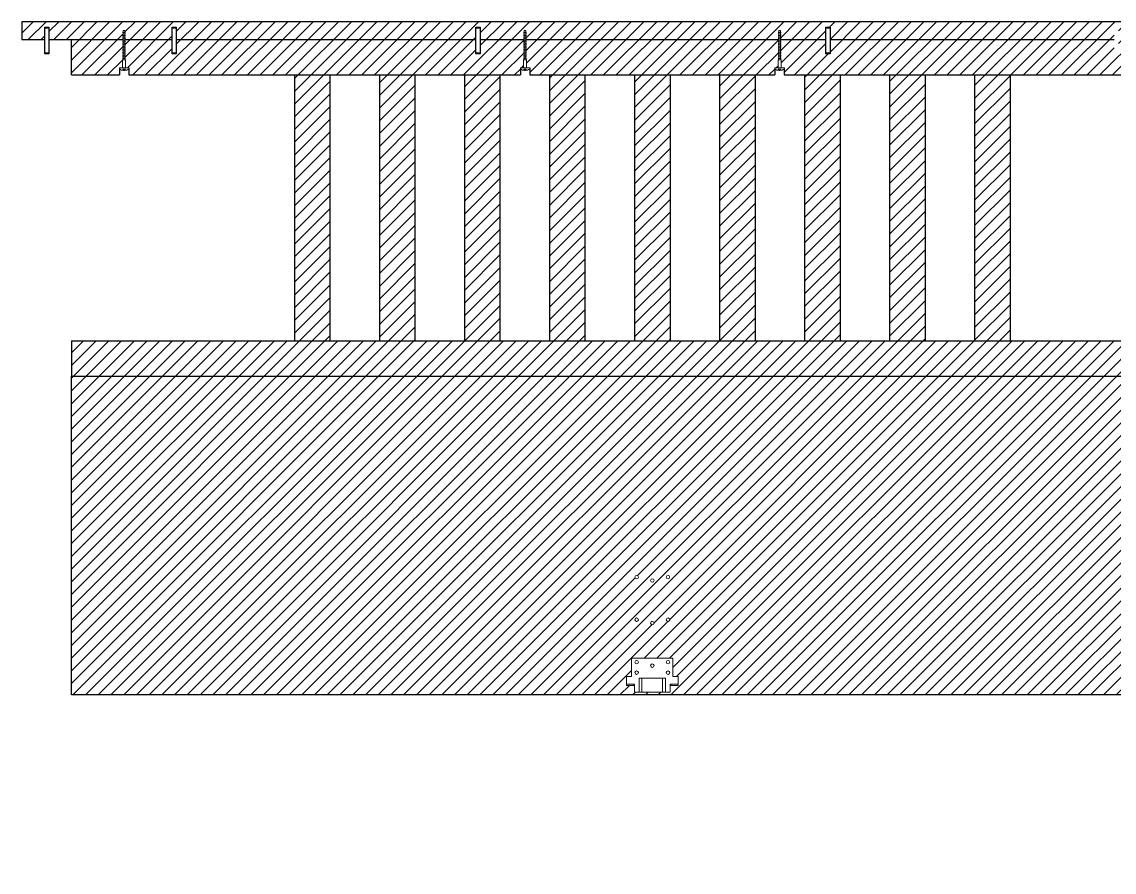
# Model space of a CAD drawing. Header units: millimetres. Extents: x -1075 to 24338, y -11868 to 7393.
# Drawn here: x -1075 to 467, y -11868 to -10668 of the extents above; entities that cross this region are included whole.
import ezdxf

# ---------------------------------------------------------------- set-up
doc = ezdxf.new("R2010")
doc.units = ezdxf.units.MM
doc.linetypes.add('DASHED', pattern=[0.75, 0.5, -0.25])
doc.layers.add('A-DETL-MCUT1', color=7, linetype='Continuous', lineweight=18)
doc.layers.add('A-SECT-MCUT', color=7, linetype='Continuous', lineweight=25)

msp = doc.modelspace()

# ---------------------------------------------------------------- hatches: boundary and pattern name
at = {"layer": 'A-SECT-MCUT', "true_color": 0x636466}
h = msp.add_hatch(dxfattribs=at)
h.set_pattern_fill('ANSI31', color=251, scale=4)
h.paths.add_polyline_path([(634.9, -11140.8), (615.9, -11140.8), (615.9, -11134.8), (634.9, -11134.8), (634.9, -11117.8), (-1005.1, -11117.8), (-1005.1, -11167.8), (634.9, -11167.8)])
h.paths.add_polyline_path([(684.9, -10692.8), (672.6, -10692.8), (672.6, -10713.1), (666.6, -10713.1), (666.6, -10711.6), (666.6, -10711.6), (666.6, -10692.8), (634.9, -10692.8), (634.9, -10704.8), (653.9, -10704.8), (653.9, -10710.8), (634.9, -10710.8), (634.9, -10727.7), (637.4, -10727.7), (637.8, -10726.5), (641.5, -10726.5), (641.2, -10727.7), (643, -10727.7), (643.4, -10726.5), (647.1, -10726.5), (646.7, -10727.7), (648.6, -10727.7), (649, -10726.5), (652.9, -10726.5), (652.9, -10731.2), (649.5, -10731.2), (649.1, -10732.5), (645.4, -10732.5), (645.4, -10732.5), (641.6, -10732.5), (642, -10731.2), (640.1, -10731.2), (639.8, -10732.5), (636, -10732.5), (636.4, -10731.2), (634.9, -10731.2), (634.9, -10734.7), (634.9, -11134.8), (653.9, -11134.8), (653.9, -11140.8), (634.9, -11140.8), (634.9, -11167.8), (634.9, -11209.8), (653.9, -11209.8), (653.9, -11215.8), (634.9, -11215.8), (634.9, -11369.8), (653.9, -11369.8), (653.9, -11375.8), (634.9, -11375.8), (634.9, -11519.8), (653.9, -11519.8), (653.9, -11525.8), (634.9, -11525.8), (634.9, -11867.8), (684.9, -11867.8)])
h.paths.add_polyline_path([(-6.7, -10692.8), (-363.5, -10692.8), (-363.5, -10695.9), (-363.5, -10719.5), (-362.8, -10721.5), (-362.8, -10732.5), (-358.2, -10732.5), (-358.2, -10742.8), (-12, -10742.8), (-12, -10732.5), (-7.4, -10732.5), (-7.4, -10719.3), (-6.7, -10719.4)])
h.paths.add_polyline_path([(-366.8, -10721.5), (-366.1, -10719.5), (-366.1, -10692.8), (-428, -10692.8), (-428, -10711.6), (-428.1, -10713.1), (-434, -10713.1), (-434, -10711.6), (-434, -10711.6), (-434, -10692.8), (-857.1, -10692.8), (-857.1, -10711.6), (-857.1, -10713.1), (-863.1, -10713.1), (-863.1, -10711.6), (-863.1, -10711.6), (-863.1, -10692.8), (-929.5, -10692.8), (-929.5, -10695.9), (-929.5, -10719.5), (-928.8, -10721.5), (-928.8, -10732.5), (-924.3, -10732.5), (-924.3, -10742.8), (-371.2, -10742.8), (-371.2, -10732.5), (-366.8, -10732.5)])
h.paths.add_polyline_path([(-932.2, -10719.5), (-932.2, -10692.8), (-1005.1, -10692.8), (-1005.1, -10742.8), (-937.3, -10742.8), (-937.3, -10732.5), (-932.8, -10732.5), (-932.8, -10721.5)])
h.paths.add_polyline_path([(-932.2, -10685.1), (-932.2, -10680.1), (-929.5, -10680.1), (-929.5, -10684.9), (-929.5, -10692.8), (-863.1, -10692.8), (-863.1, -10676.6), (-863.1, -10675.1), (-857.1, -10675.1), (-857.1, -10676.6), (-857.1, -10676.6), (-857.1, -10692.8), (-434, -10692.8), (-434, -10676.6), (-434, -10675.1), (-428.1, -10675.1), (-428.1, -10676.6), (-428, -10676.6), (-428, -10692.8), (-366.1, -10692.8), (-366.1, -10685.1), (-366.1, -10680.1), (-363.5, -10680.1), (-363.5, -10684.9), (-363.5, -10692.8), (-6.7, -10692.8), (-6.7, -10684.9), (-6.7, -10680.1), (-4.1, -10680.1), (-4.1, -10685.1), (-4.1, -10692.8), (59.8, -10692.8), (59.8, -10676.6), (59.9, -10675.1), (65.8, -10675.1), (65.8, -10676.6), (65.8, -10676.6), (65.8, -10692.8), (466.9, -10692.8), (466.9, -10676.6), (466.9, -10675.1), (472.9, -10675.1), (472.9, -10676.6), (472.9, -10676.6), (472.9, -10692.8), (537.8, -10692.8), (537.8, -10685.1), (537.8, -10680.1), (540.5, -10680.1), (540.5, -10684.9), (540.5, -10692.8), (666.6, -10692.8), (666.6, -10676.6), (666.6, -10675.1), (672.6, -10675.1), (672.6, -10692.8), (684.9, -10692.8), (704.9, -10692.8), (704.9, -10667.8), (-1075.1, -10667.8), (-1075.1, -10692.8), (-1042.8, -10692.8), (-1042.8, -10676.6), (-1042.8, -10675.1), (-1036.8, -10675.1), (-1036.8, -10676.6), (-1036.8, -10676.6), (-1036.8, -10692.8), (-932.2, -10692.8)])
h.paths.add_polyline_path([(537.8, -10692.8), (472.9, -10692.8), (472.9, -10713.1), (466.9, -10713.1), (466.9, -10711.6), (466.9, -10711.6), (466.9, -10692.8), (65.8, -10692.8), (65.8, -10713.1), (59.9, -10713.1), (59.9, -10711.6), (59.8, -10711.6), (59.8, -10692.8), (-4.1, -10692.8), (-4.1, -10695.9), (-4.1, -10719.5), (-3.4, -10721.5), (-3.4, -10732.5), (1, -10732.5), (1, -10742.8), (532.7, -10742.8), (532.7, -10732.5), (537.2, -10732.5), (537.2, -10721.5), (537.8, -10719.5)])
h.paths.add_polyline_path([(634.9, -10710.8), (615.9, -10710.8), (615.9, -10704.8), (634.9, -10704.8), (634.9, -10692.8), (540.5, -10692.8), (540.5, -10695.9), (540.5, -10719.5), (541.2, -10721.5), (541.2, -10732.5), (545.7, -10732.5), (545.7, -10742.8), (576.9, -10742.8), (576.9, -10734), (576.9, -10724.2), (596.5, -10724.2), (634.9, -10724.2)])
h.paths.add_polyline_path([(319.9, -10742.8), (269.9, -10742.8), (269.9, -11117.8), (319.9, -11117.8)])
h.paths.add_polyline_path([(199.9, -10742.8), (149.9, -10742.8), (149.9, -11117.8), (199.9, -11117.8)])
h.paths.add_polyline_path([(79.9, -10742.8), (29.9, -10742.8), (29.9, -11117.8), (79.9, -11117.8)])
h.paths.add_polyline_path([(-40.1, -10742.8), (-90.1, -10742.8), (-90.1, -11117.8), (-40.1, -11117.8)])
h.paths.add_polyline_path([(-160.1, -10742.8), (-210.1, -10742.8), (-210.1, -11117.8), (-160.1, -11117.8)])
h.paths.add_polyline_path([(-280.1, -10742.8), (-330.1, -10742.8), (-330.1, -11117.8), (-280.1, -11117.8)])
h.paths.add_polyline_path([(-400.1, -10742.8), (-450.1, -10742.8), (-450.1, -11117.8), (-400.1, -11117.8)])
h.paths.add_polyline_path([(-520.1, -10742.8), (-570.1, -10742.8), (-570.1, -11117.8), (-520.1, -11117.8)])
h.paths.add_polyline_path([(-640.1, -10742.8), (-690.1, -10742.8), (-690.1, -11117.8), (-640.1, -11117.8)])
h.paths.add_polyline_path([(634.9, -11375.8), (615.9, -11375.8), (615.9, -11369.8), (634.9, -11369.8), (634.9, -11328.1), (595, -11328.1, -0.750297), (576.9, -11322.8, -0.751446), (595, -11317.6), (634.9, -11317.6), (634.9, -11215.8), (615.9, -11215.8), (615.9, -11209.8), (634.9, -11209.8), (634.9, -11167.8), (-1005.1, -11167.8), (-1005.1, -11617.8), (634.9, -11617.8), (634.9, -11580.6, 0.437601), (630.6, -11576.9, 0.932839), (630.4, -11573.9), (606.4, -11573.1, -1), (606.4, -11570.1), (595, -11570.1, -0.141914), (596.5, -11575.4, -1), (576.9, -11575.4, -0.751446), (595, -11570.1), (634.9, -11570.1), (634.9, -11525.8), (615.9, -11525.8), (615.9, -11519.8), (634.9, -11519.8), (634.9, -11478.1), (595, -11478.1, -0.750297), (576.9, -11472.8, -0.751446), (595, -11467.6), (634.9, -11467.6)])
h.paths.add_polyline_path([(630.4, -11577.6, -0.267949), (631.7, -11578.4), (605.1, -11578.4, -0.267949), (606.4, -11577.6), (606.4, -11576.9)], flags=16)
h.paths.add_polyline_path([(-165.4, -11451.5, -1), (-160.4, -11451.5, -1)], flags=16)
h.paths.add_polyline_path([(-165.4, -11511.5, -1), (-160.4, -11511.5, -1)], flags=16)
h.paths.add_polyline_path([(-155.9, -11565.8), (-155.9, -11591.9), (-148.6, -11591.9), (-148.6, -11604.4), (-160.1, -11604.4), (-160.1, -11613.9), (-210.1, -11613.9), (-210.1, -11604.4), (-221.6, -11604.4), (-221.6, -11591.9), (-214.3, -11591.9), (-214.3, -11565.8)], flags=16)
h.paths.add_polyline_path([(-187.6, -11456.3, -1), (-182.6, -11456.3, -1)], flags=16)
h.paths.add_polyline_path([(-165.4, -11571.5, -1), (-160.4, -11571.5, -1)], flags=0)
h.paths.add_polyline_path([(-165.4, -11586.2, -1), (-160.4, -11586.2, -1)], flags=0)
h.paths.add_polyline_path([(-187.6, -11516.3, -1), (-182.6, -11516.3, -1)], flags=16)
h.paths.add_polyline_path([(-209.7, -11451.5, -1), (-204.7, -11451.5, -1)], flags=16)
h.paths.add_polyline_path([(-187.6, -11576.3, -1), (-182.6, -11576.3, -1)], flags=0)
h.paths.add_polyline_path([(-209.7, -11511.5, -1), (-204.7, -11511.5, -1)], flags=16)
h.paths.add_polyline_path([(-209.7, -11571.5, -1), (-204.7, -11571.5, -1)], flags=0)
h.paths.add_polyline_path([(-209.7, -11586.2, -1), (-204.7, -11586.2, -1)], flags=0)

# ---------------------------------------------------------------- linework, layer by layer
at = {"layer": 'A-DETL-MCUT1'}
for p, q in [((-1042.8, -10676.6, 412.9), (-1041.3, -10675.1, 412.9)), ((-1036.8, -10676.6, 412.9), (-1042.8, -10676.6, 412.9)), ((-1042.8, -10711.6, 412.9), (-1042.8, -10676.6, 412.9)), ((-1038.3, -10675.1, 412.9), (-1041.3, -10675.1, 412.9)), ((-1036.8, -10676.6, 412.9), (-1038.3, -10675.1, 412.9)), ((-1036.8, -10711.6, 412.9), (-1036.8, -10676.6, 412.9)), ((-932.8, -10683, 412.9), (-928.8, -10682.8, 412.9)), ((-932.8, -10685.1, 412.9), (-928.8, -10684.9, 412.9)), ((-932.8, -10685.1, 412.9), (-928.8, -10684.9, 412.9)), ((-932.2, -10685.1, 412.9), (-932.2, -10680.1, 412.9)), ((-929.5, -10680.1, 412.9), (-932.2, -10680.1, 412.9)), ((-932.2, -10695.9, 412.9), (-932.2, -10685.1, 412.9)), ((-929.5, -10684.9, 412.9), (-929.5, -10680.1, 412.9)), ((-929.5, -10695.9, 412.9), (-929.5, -10684.9, 412.9)), ((-863.1, -10676.6, 412.9), (-861.6, -10675.1, 412.9)), ((-857.1, -10676.6, 412.9), (-863.1, -10676.6, 412.9)), ((-863.1, -10711.6, 412.9), (-863.1, -10676.6, 412.9)), ((-858.6, -10675.1, 412.9), (-861.6, -10675.1, 412.9)), ((-857.1, -10676.6, 412.9), (-858.6, -10675.1, 412.9)), ((-857.1, -10711.6, 412.9), (-857.1, -10676.6, 412.9)), ((-434, -10676.6, 412.9), (-432.5, -10675.1, 412.9)), ((-428, -10676.6, 412.9), (-434, -10676.6, 412.9)), ((-434, -10711.6, 412.9), (-434, -10676.6, 412.9)), ((-429.5, -10675.1, 412.9), (-432.5, -10675.1, 412.9)), ((-428, -10676.6, 412.9), (-429.5, -10675.1, 412.9)), ((-428, -10711.6, 412.9), (-428, -10676.6, 412.9)), ((-366.8, -10683, 412.9), (-362.8, -10682.8, 412.9)), ((-366.8, -10685.1, 412.9), (-362.8, -10684.9, 412.9)), ((-366.8, -10685.1, 412.9), (-362.8, -10684.9, 412.9)), ((-366.1, -10685.1, 412.9), (-366.1, -10680.1, 412.9)), ((-363.5, -10680.1, 412.9), (-366.1, -10680.1, 412.9)), ((-366.1, -10695.9, 412.9), (-366.1, -10685.1, 412.9)), ((-363.5, -10684.9, 412.9), (-363.5, -10680.1, 412.9)), ((-363.5, -10695.9, 412.9), (-363.5, -10684.9, 412.9)), ((-3.4, -10683, 412.9), (-7.4, -10682.8, 412.9)), ((-3.4, -10685.1, 412.9), (-7.4, -10684.9, 412.9)), ((-3.4, -10685.1, 412.9), (-7.4, -10684.9, 412.9)), ((-6.7, -10684.9, 412.9), (-6.7, -10680.1, 412.9)), ((-6.7, -10680.1, 412.9), (-4.1, -10680.1, 412.9)), ((-6.7, -10695.9, 412.9), (-6.7, -10684.9, 412.9)), ((-4.1, -10685.1, 412.9), (-4.1, -10680.1, 412.9)), ((-4.1, -10695.9, 412.9), (-4.1, -10685.1, 412.9)), ((59.8, -10676.6, 412.9), (61.3, -10675.1, 412.9)), ((65.8, -10676.6, 412.9), (59.8, -10676.6, 412.9)), ((59.8, -10711.6, 412.9), (59.8, -10676.6, 412.9)), ((64.3, -10675.1, 412.9), (61.3, -10675.1, 412.9)), ((65.8, -10676.6, 412.9), (64.3, -10675.1, 412.9)), ((65.8, -10711.6, 412.9), (65.8, -10676.6, 412.9)), ((-932.8, -10687.3, 412.9), (-928.8, -10687.1, 412.9)), ((-932.8, -10689.4, 412.9), (-928.8, -10689.2, 412.9)), ((-932.8, -10691.6, 412.9), (-928.8, -10691.4, 412.9)), ((-932.8, -10693.7, 412.9), (-928.8, -10693.5, 412.9)), ((-932.8, -10695.9, 412.9), (-928.8, -10695.7, 412.9)), ((-932.8, -10698, 412.9), (-928.8, -10697.8, 412.9)), ((-932.8, -10700.2, 412.9), (-928.8, -10700, 412.9)), ((-932.2, -10719.5, 412.9), (-932.2, -10693, 412.9)), ((-929.5, -10719.5, 412.9), (-929.5, -10693, 412.9)), ((-366.8, -10687.3, 412.9), (-362.8, -10687.1, 412.9)), ((-366.8, -10689.4, 412.9), (-362.8, -10689.2, 412.9)), ((-366.8, -10691.6, 412.9), (-362.8, -10691.4, 412.9)), ((-366.8, -10693.7, 412.9), (-362.8, -10693.5, 412.9)), ((-366.8, -10695.9, 412.9), (-362.8, -10695.7, 412.9)), ((-366.8, -10698, 412.9), (-362.8, -10697.8, 412.9)), ((-366.8, -10700.2, 412.9), (-362.8, -10700, 412.9)), ((-366.1, -10719.5, 412.9), (-366.1, -10693, 412.9)), ((-363.5, -10719.5, 412.9), (-363.5, -10693, 412.9)), ((-3.4, -10687.3, 412.9), (-7.4, -10687.1, 412.9)), ((-3.4, -10689.4, 412.9), (-7.4, -10689.2, 412.9)), ((-3.4, -10691.6, 412.9), (-7.4, -10691.4, 412.9)), ((-3.4, -10693.7, 412.9), (-7.4, -10693.5, 412.9)), ((-3.4, -10695.9, 412.9), (-7.4, -10695.7, 412.9)), ((-3.4, -10698, 412.9), (-7.4, -10697.8, 412.9)), ((-3.4, -10700.2, 412.9), (-7.4, -10700, 412.9)), ((-6.7, -10719.5, 412.9), (-6.7, -10693, 412.9)), ((-4.1, -10719.5, 412.9), (-4.1, -10693, 412.9)), ((-1042.8, -10711.6, 412.9), (-1041.3, -10713.1, 412.9)), ((-1036.8, -10711.6, 412.9), (-1042.8, -10711.6, 412.9)), ((-1041.3, -10713.1, 412.9), (-1038.3, -10713.1, 412.9)), ((-1036.8, -10711.6, 412.9), (-1038.3, -10713.1, 412.9)), ((-932.8, -10702.3, 412.9), (-928.8, -10702.1, 412.9)), ((-932.8, -10704.5, 412.9), (-928.8, -10704.3, 412.9)), ((-932.8, -10706.6, 412.9), (-928.8, -10706.4, 412.9)), ((-932.8, -10708.8, 412.9), (-928.8, -10708.6, 412.9)), ((-932.8, -10708.8, 412.9), (-928.8, -10708.6, 412.9)), ((-932.8, -10710.9, 412.9), (-928.8, -10710.7, 412.9)), ((-932.8, -10713.1, 412.9), (-928.8, -10712.9, 412.9)), ((-932.8, -10715.2, 412.9), (-928.8, -10715, 412.9)), ((-863.1, -10711.6, 412.9), (-861.6, -10713.1, 412.9)), ((-857.1, -10711.6, 412.9), (-863.1, -10711.6, 412.9)), ((-861.6, -10713.1, 412.9), (-858.6, -10713.1, 412.9)), ((-857.1, -10711.6, 412.9), (-858.6, -10713.1, 412.9)), ((-434, -10711.6, 412.9), (-432.5, -10713.1, 412.9)), ((-428, -10711.6, 412.9), (-434, -10711.6, 412.9)), ((-432.5, -10713.1, 412.9), (-429.5, -10713.1, 412.9)), ((-428, -10711.6, 412.9), (-429.5, -10713.1, 412.9)), ((-366.8, -10702.3, 412.9), (-362.8, -10702.1, 412.9)), ((-366.8, -10704.5, 412.9), (-362.8, -10704.3, 412.9)), ((-366.8, -10706.6, 412.9), (-362.8, -10706.4, 412.9)), ((-366.8, -10708.8, 412.9), (-362.8, -10708.6, 412.9)), ((-366.8, -10708.8, 412.9), (-362.8, -10708.6, 412.9)), ((-366.8, -10710.9, 412.9), (-362.8, -10710.7, 412.9)), ((-366.8, -10713.1, 412.9), (-362.8, -10712.9, 412.9)), ((-366.8, -10715.2, 412.9), (-362.8, -10715, 412.9)), ((-3.4, -10702.3, 412.9), (-7.4, -10702.1, 412.9)), ((-3.4, -10704.5, 412.9), (-7.4, -10704.3, 412.9)), ((-3.4, -10706.6, 412.9), (-7.4, -10706.4, 412.9)), ((-3.4, -10708.8, 412.9), (-7.4, -10708.6, 412.9)), ((-3.4, -10708.8, 412.9), (-7.4, -10708.6, 412.9)), ((-3.4, -10710.9, 412.9), (-7.4, -10710.7, 412.9)), ((-3.4, -10713.1, 412.9), (-7.4, -10712.9, 412.9)), ((-3.4, -10715.2, 412.9), (-7.4, -10715, 412.9)), ((59.8, -10711.6, 412.9), (61.3, -10713.1, 412.9)), ((65.8, -10711.6, 412.9), (59.8, -10711.6, 412.9)), ((61.3, -10713.1, 412.9), (64.3, -10713.1, 412.9)), ((65.8, -10711.6, 412.9), (64.3, -10713.1, 412.9)), ((-932.8, -10717.4, 412.9), (-928.8, -10717.2, 412.9)), ((-932.8, -10719.5, 412.9), (-928.8, -10719.3, 412.9)), ((-932.2, -10719.5, 412.9), (-932.8, -10721.5, 412.9)), ((-932.8, -10732.5, 412.9), (-932.8, -10721.5, 412.9)), ((-932.8, -10721.5, 412.9), (-928.8, -10721.5, 412.9)), ((-928.8, -10721.5, 412.9), (-929.5, -10719.5, 412.9)), ((-928.8, -10732.5, 412.9), (-928.8, -10721.5, 412.9)), ((-366.8, -10717.4, 412.9), (-362.8, -10717.2, 412.9)), ((-366.8, -10719.5, 412.9), (-362.8, -10719.3, 412.9)), ((-366.1, -10719.5, 412.9), (-366.8, -10721.5, 412.9)), ((-366.8, -10732.5, 412.9), (-366.8, -10721.5, 412.9)), ((-366.8, -10721.5, 412.9), (-362.8, -10721.5, 412.9)), ((-362.8, -10721.5, 412.9), (-363.5, -10719.5, 412.9)), ((-362.8, -10732.5, 412.9), (-362.8, -10721.5, 412.9)), ((-3.4, -10717.4, 412.9), (-7.4, -10717.2, 412.9)), ((-3.4, -10719.5, 412.9), (-7.4, -10719.3, 412.9)), ((-7.4, -10721.5, 412.9), (-6.7, -10719.5, 412.9)), ((-7.4, -10732.5, 412.9), (-7.4, -10721.5, 412.9)), ((-3.4, -10721.5, 412.9), (-7.4, -10721.5, 412.9)), ((-4.1, -10719.5, 412.9), (-3.4, -10721.5, 412.9)), ((-3.4, -10732.5, 412.9), (-3.4, -10721.5, 412.9)), ((-214.3, -11565.8), (-214.3, -11591.9)), ((-155.9, -11565.8), (-155.9, -11591.9)), ((-214.3, -11591.9), (-221.6, -11591.9)), ((-203.8, -11613.9), (-203.8, -11594.1)), ((-203.8, -11594.1), (-166.3, -11594.1)), ((-199.7, -11594.1), (-199.7, -11613.9)), ((-170.5, -11594.1), (-170.5, -11613.9)), ((-166.3, -11613.9), (-166.3, -11594.1)), ((-155.9, -11591.9), (-148.6, -11591.9)), ((-210.1, -11602.3), (-221.6, -11602.3)), ((-211.1, -11604.4), (-221.6, -11604.4)), ((-211.1, -11602.3), (-211.1, -11604.4)), ((-210.1, -11602.3), (-210.1, -11613.9)), ((-160.1, -11602.3), (-160.1, -11613.9)), ((-160.1, -11602.3), (-148.6, -11602.3)), ((-159.1, -11602.3), (-159.1, -11604.4)), ((-159.1, -11604.4), (-148.6, -11604.4))]:
    msp.add_line(p, q, dxfattribs=at)
at = {"layer": 'A-DETL-MCUT1', "linetype": 'Continuous'}
for p, q in [((-937.3, -10732.5, 412.9), (-937.3, -10734.5, 412.9)), ((-924.3, -10732.5, 412.9), (-937.3, -10732.5, 412.9)), ((-930.2, -10736.4, 412.9), (-931.4, -10736.4, 412.9)), ((-924.3, -10732.5, 412.9), (-924.3, -10734.5, 412.9)), ((-371.2, -10732.5, 412.9), (-371.2, -10734.5, 412.9)), ((-358.2, -10732.5, 412.9), (-371.2, -10732.5, 412.9)), ((-364.2, -10736.4, 412.9), (-365.4, -10736.4, 412.9)), ((-358.2, -10732.5, 412.9), (-358.2, -10734.5, 412.9)), ((-12, -10732.5, 412.9), (-12, -10734.5, 412.9)), ((-12, -10732.5, 412.9), (1, -10732.5, 412.9)), ((-6, -10736.4, 412.9), (-4.8, -10736.4, 412.9)), ((1, -10732.5, 412.9), (1, -10734.5, 412.9))]:
    msp.add_line(p, q, dxfattribs=at)
at = {"layer": 'A-DETL-MCUT1', "linetype": 'DASHED'}
for p, q in [((-929, -10734.6, 412.9), (-932.7, -10734.6, 412.9)), ((-932.7, -10736.3, 412.9), (-932.7, -10734.6, 412.9)), ((-931.8, -10736.4, 412.9), (-931.8, -10734.6, 412.9)), ((-929.9, -10736.4, 412.9), (-929.9, -10734.6, 412.9)), ((-929, -10736.3, 412.9), (-929, -10734.6, 412.9)), ((-363, -10734.6, 412.9), (-366.6, -10734.6, 412.9)), ((-366.6, -10736.3, 412.9), (-366.6, -10734.6, 412.9)), ((-365.7, -10736.4, 412.9), (-365.7, -10734.6, 412.9)), ((-363.9, -10736.4, 412.9), (-363.9, -10734.6, 412.9)), ((-363, -10736.3, 412.9), (-363, -10734.6, 412.9)), ((-7.2, -10734.6, 412.9), (-3.6, -10734.6, 412.9)), ((-7.2, -10736.3, 412.9), (-7.2, -10734.6, 412.9)), ((-6.3, -10736.4, 412.9), (-6.3, -10734.6, 412.9)), ((-4.5, -10736.4, 412.9), (-4.5, -10734.6, 412.9)), ((-3.6, -10736.3, 412.9), (-3.6, -10734.6, 412.9))]:
    msp.add_line(p, q, dxfattribs=at)
at = {"layer": 'A-DETL-MCUT1'}
for points in [[(-155.9, -11565.8), (-214.3, -11565.8)], [(-221.6, -11591.9), (-221.6, -11604.4)], [(-148.6, -11604.4), (-148.6, -11591.9)], [(-210.1, -11613.9), (-160.1, -11613.9)]]:
    msp.add_lwpolyline(points, dxfattribs=at)
for centre in [(-207.2, -11451.5), (-185.1, -11456.3), (-162.9, -11451.5), (-207.2, -11511.5), (-185.1, -11516.3), (-162.9, -11511.5), (-207.2, -11571.5), (-207.2, -11571.5), (-185.1, -11576.3), (-185.1, -11576.3), (-162.9, -11571.5), (-162.9, -11571.5), (-207.2, -11586.2), (-162.9, -11586.2)]:
    msp.add_circle(centre, 2.5, dxfattribs=at)
at = {"layer": 'A-DETL-MCUT1', "linetype": 'Continuous'}
for centre, radius, start, end in [((-931, -10725.4, 412.9), 11, 235.237, 267.7461), ((-930.8, -10724.5, 412.9), 11.9, 272.9028, 303.3985), ((-365, -10725.4, 412.9), 11, 235.237, 267.7461), ((-364.8, -10724.5, 412.9), 11.9, 272.9028, 303.3985), ((-5.4, -10724.5, 412.9), 11.9, 236.6015, 267.0972), ((-5.2, -10725.4, 412.9), 11, 272.2539, 304.763)]:
    msp.add_arc(centre, radius, start, end, dxfattribs=at)
at = {"layer": 'A-SECT-MCUT'}
for p, q in [((-1075.1, -10667.8, 412.9), (-1075.1, -10692.8, 412.9)), ((-1075.1, -10692.8, 412.9), (-1042.8, -10692.8, 412.9)), ((-1036.8, -10692.8, 412.9), (-932.2, -10692.8, 412.9)), ((-1005.1, -10692.8, 412.9), (-932.2, -10692.8, 412.9)), ((-1005.1, -10742.8, 412.9), (-1005.1, -10692.8, 412.9)), ((-929.5, -10692.8, 412.9), (-863.1, -10692.8, 412.9)), ((-929.5, -10692.8, 412.9), (-863.1, -10692.8, 412.9)), ((-857.1, -10692.8, 412.9), (-434, -10692.8, 412.9)), ((-857.1, -10692.8, 412.9), (-434, -10692.8, 412.9)), ((-428, -10692.8, 412.9), (-366.1, -10692.8, 412.9)), ((-428, -10692.8, 412.9), (-366.1, -10692.8, 412.9)), ((-363.5, -10692.8, 412.9), (-6.7, -10692.8, 412.9)), ((-363.5, -10692.8, 412.9), (-6.7, -10692.8, 412.9)), ((-4.1, -10692.8, 412.9), (59.8, -10692.8, 412.9)), ((-4.1, -10692.8, 412.9), (59.8, -10692.8, 412.9)), ((65.8, -10692.8, 412.9), (466.9, -10692.8, 412.9)), ((65.8, -10692.8, 412.9), (466.9, -10692.8, 412.9)), ((-1005.1, -10742.8, 412.9), (-937.3, -10742.8, 412.9)), ((-937.3, -10732.5, 412.9), (-937.3, -10742.8, 412.9)), ((-924.3, -10732.5, 412.9), (-924.3, -10742.8, 412.9)), ((-924.3, -10742.8, 412.9), (-371.2, -10742.8, 412.9)), ((-690.1, -10742.8, 412.9), (-690.1, -11117.8, 412.9)), ((-640.1, -10742.8, 412.9), (-640.1, -11117.8, 412.9)), ((-570.1, -10742.8, 412.9), (-570.1, -11117.8, 412.9)), ((-520.1, -10742.8, 412.9), (-520.1, -11117.8, 412.9)), ((-450.1, -10742.8, 412.9), (-450.1, -11117.8, 412.9)), ((-400.1, -10742.8, 412.9), (-400.1, -11117.8, 412.9)), ((-371.2, -10732.5, 412.9), (-371.2, -10742.8, 412.9)), ((-358.2, -10732.5, 412.9), (-358.2, -10742.8, 412.9)), ((-358.2, -10742.8, 412.9), (-12, -10742.8, 412.9)), ((-330.1, -10742.8, 412.9), (-330.1, -11117.8, 412.9)), ((-280.1, -10742.8, 412.9), (-280.1, -11117.8, 412.9)), ((-210.1, -10742.8, 412.9), (-210.1, -11117.8, 412.9)), ((-160.1, -10742.8, 412.9), (-160.1, -11117.8, 412.9)), ((-90.1, -10742.8, 412.9), (-90.1, -11117.8, 412.9)), ((-40.1, -10742.8, 412.9), (-40.1, -11117.8, 412.9)), ((-12, -10732.5, 412.9), (-12, -10742.8, 412.9)), ((1, -10732.5, 412.9), (1, -10742.8, 412.9)), ((1, -10742.8, 412.9), (532.7, -10742.8, 412.9)), ((29.9, -10742.8, 412.9), (29.9, -11117.8, 412.9)), ((79.9, -10742.8, 412.9), (79.9, -11117.8, 412.9)), ((149.9, -10742.8, 412.9), (149.9, -11117.8, 412.9)), ((199.9, -10742.8, 412.9), (199.9, -11117.8, 412.9)), ((269.9, -10742.8, 412.9), (269.9, -11117.8, 412.9)), ((319.9, -10742.8, 412.9), (319.9, -11117.8, 412.9)), ((-1005.1, -11117.8, 412.9), (634.9, -11117.8, 412.9)), ((-1005.1, -11117.8, 412.9), (-1005.1, -11167.8, 412.9)), ((-1005.1, -11167.8, 412.9), (634.9, -11167.8, 412.9))]:
    msp.add_line(p, q, dxfattribs=at)
at = {"layer": 'A-SECT-MCUT', "elevation": 412.9}
for points in [[(704.9, -10667.8), (-1075.1, -10667.8)], [(634.9, -11525.8), (634.9, -11617.8), (-1005.1, -11617.8), (-1005.1, -11167.8), (634.9, -11167.8), (634.9, -11209.8)]]:
    msp.add_lwpolyline(points, dxfattribs=at)
for points in [[(-1042.8, -10675.1), (-1036.8, -10675.1), (-1036.8, -10713.1), (-1042.8, -10713.1)], [(-863.1, -10675.1), (-857.1, -10675.1), (-857.1, -10713.1), (-863.1, -10713.1)], [(-434, -10675.1), (-428.1, -10675.1), (-428.1, -10713.1), (-434, -10713.1)], [(59.9, -10675.1), (65.8, -10675.1), (65.8, -10713.1), (59.9, -10713.1)]]:
    msp.add_lwpolyline(points, close=True, dxfattribs=at)

doc.saveas('drawing.dxf')
